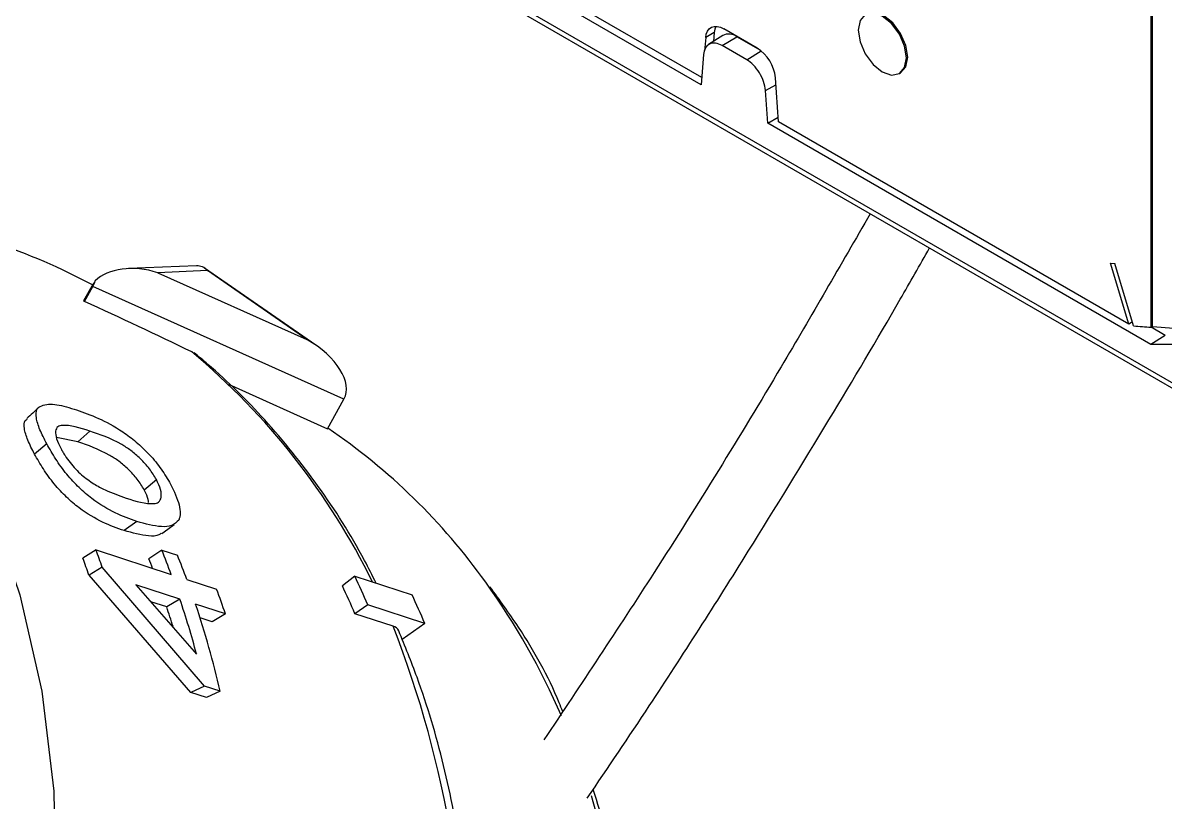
# Model space of a CAD drawing. Extents: x 150 to 4150, y 50 to 2920.
# Drawn here: x 3420.9 to 3504.5, y 1346 to 1403 of the extents above; entities that cross this region are included whole.
import ezdxf

# ---------------------------------------------------------------- set-up
doc = ezdxf.new("R2010")
doc.units = 0
doc.header["$LTSCALE"] = 10
doc.linetypes.add('SLD-KATı', pattern=[0])
doc.layers.get('0').update_dxf_attribs({"linetype": 'CONTINUOUS'})

msp = doc.modelspace()

# ---------------------------------------------------------------- linework, layer by layer
at = {"color": 7, "linetype": 'SLD-KATı'}
for p, q in [((3503.49, 1380.775), (3503.49, 1476.081)), ((3503.579, 1380.826), (3503.579, 1476.132)), ((3425.097, 1422.848), (3520.895, 1367.546)), ((3425.33, 1422.333), (3521.128, 1367.03)), ((3470.557, 1398.516), (3442.531, 1414.695)), ((3470.599, 1399.044), (3445.029, 1413.805)), ((3471.507, 1402.327), (3470.888, 1401.97)), ((3472.14, 1402.118), (3471.104, 1401.459)), ((3471.507, 1402.327), (3471.456, 1401.683)), ((3472.103, 1401.378), (3473.164, 1402.034)), ((3474.667, 1401.186), (3472.209, 1402.605)), ((3474.884, 1401.041), (3473.164, 1402.034)), ((3470.888, 1401.97), (3470.812, 1401.004)), ((3473.889, 1400.348), (3472.103, 1401.378)), ((3470.732, 1400.719), (3470.557, 1398.516)), ((3476.223, 1395.798), (3475.988, 1399.026)), ((3485.065, 1399.334), (3485.153, 1399.385)), ((3475.436, 1395.7), (3475.261, 1398.104)), ((3475.436, 1395.7), (3476.198, 1396.142)), ((3503.462, 1379.521), (3475.436, 1395.7)), ((3501.848, 1381.005), (3476.223, 1395.798)), ((3500.516, 1385.463), (3500.843, 1385.432)), ((3501.848, 1381.005), (3500.516, 1385.463)), ((3502.202, 1380.879), (3500.843, 1385.432)), ((3433.621, 1385.27), (3428.642, 1385.062)), ((3434.417, 1384.913), (3430.786, 1384.762)), ((3430.786, 1384.762), (3441.703, 1379.873)), ((3442.343, 1379.474), (3434.209, 1385.099)), ((3441.703, 1379.873), (3434.417, 1384.913)), ((3425.961, 1383.789), (3425.356, 1382.705)), ((3425.418, 1382.661), (3426.023, 1383.746)), ((3444.416, 1375.51), (3426.023, 1383.746)), ((3502.118, 1381.161), (3501.848, 1381.005)), ((3504.515, 1380.18), (3503.483, 1380.776)), ((3503.579, 1380.826), (3503.49, 1380.775)), ((3504.515, 1380.18), (3503.462, 1379.521)), ((3435.952, 1376.597), (3443.21, 1373.347)), ((3443.21, 1373.347), (3444.416, 1375.51)), ((3424.946, 1372.378), (3425.815, 1373.173)), ((3422.664, 1372.241), (3421.769, 1371.491)), ((3424.946, 1372.378), (3423.372, 1372.711)), ((3429.793, 1368.878), (3430.688, 1369.628)), ((3429.255, 1366.562), (3428.322, 1365.89)), ((3426.268, 1364.478), (3425.308, 1363.872)), ((3426.268, 1364.478), (3431.77, 1362.687)), ((3431.08, 1364.464), (3430.134, 1363.825)), ((3431.08, 1364.464), (3432.227, 1364.091)), ((3426.721, 1363.215), (3425.754, 1362.632)), ((3434.206, 1354.515), (3426.721, 1363.215)), ((3433.201, 1354.059), (3425.754, 1362.632)), ((3432.411, 1360.878), (3429.19, 1361.926)), ((3429.19, 1361.926), (3433.623, 1356.86)), ((3432.917, 1362.313), (3435.095, 1361.604)), ((3445.216, 1362.552), (3444.295, 1361.854)), ((3445.216, 1362.552), (3449.394, 1361.191)), ((3431.439, 1360.305), (3430.278, 1360.683)), ((3432.411, 1360.878), (3431.439, 1360.305)), ((3435.735, 1359.795), (3433.557, 1360.504)), ((3446.157, 1360.463), (3445.218, 1359.804)), ((3450.334, 1359.103), (3446.157, 1360.463)), ((3434.764, 1359.222), (3433.884, 1359.509)), ((3435.735, 1359.795), (3434.764, 1359.222)), ((3448.003, 1358.897), (3445.218, 1359.804)), ((3450.334, 1359.103), (3448.671, 1357.935)), ((3434.206, 1354.515), (3433.201, 1354.059)), ((3435.352, 1354.141), (3434.206, 1354.515)), ((3434.348, 1353.686), (3433.201, 1354.059)), ((3435.352, 1354.141), (3434.348, 1353.686))]:
    msp.add_line(p, q, dxfattribs=at)
at = {"color": 8, "linetype": 'SLD-KATı'}
for p, q in [((3473.889, 1400.348), (3474.94, 1400.996)), ((3475.261, 1398.104), (3476.025, 1398.518))]:
    msp.add_line(p, q, dxfattribs=at)
at = {"color": 7, "linetype": 'SLD-KATı', "flags": 128}
for points in [[(3482.047, 1402.519), (3482.182, 1401.66), (3482.565, 1400.777), (3483.139, 1400.003), (3483.815, 1399.457), (3484.492, 1399.222), (3485.065, 1399.334), (3485.448, 1399.775), (3485.583, 1400.478), (3485.448, 1401.337), (3485.065, 1402.221), (3484.492, 1402.994), (3483.815, 1403.54), (3483.139, 1403.775), (3482.565, 1403.664), (3482.182, 1403.223), (3482.047, 1402.519)], [(3485.153, 1399.385), (3485.153, 1399.385), (3485.537, 1399.826), (3485.671, 1400.529), (3485.537, 1401.388), (3485.153, 1402.272), (3484.58, 1403.045), (3483.903, 1403.591), (3483.227, 1403.826), (3482.654, 1403.715)], [(3470.888, 1401.97), (3470.932, 1402.224), (3471.02, 1402.438), (3471.149, 1402.605), (3471.314, 1402.72), (3471.509, 1402.779), (3471.729, 1402.779), (3471.965, 1402.72), (3472.209, 1402.605)], [(3471.634, 1402.786), (3471.551, 1402.581), (3471.507, 1402.327)], [(3431.072, 1365.67), (3431.531, 1366.011), (3431.989, 1366.352)]]:
    msp.add_lwpolyline(points, dxfattribs=at)
at = {"color": 8, "linetype": 'SLD-KATı', "flags": 128}
for points in [[(3390.076, 1396.291), (3392.012, 1395.543), (3397.617, 1392.738), (3402.826, 1389.135), (3407.568, 1384.783), (3411.779, 1379.74), (3415.403, 1374.075), (3418.391, 1367.864), (3420.701, 1361.191), (3422.303, 1354.147), (3423.175, 1346.827), (3423.305, 1339.329), (3422.691, 1331.756), (3421.343, 1324.209), (3419.277, 1316.791), (3416.523, 1309.602), (3413.116, 1302.739), (3409.104, 1296.294), (3404.54, 1290.356), (3399.487, 1285.005), (3394.012, 1280.312), (3388.19, 1276.341), (3382.099, 1273.147), (3375.822, 1270.771), (3369.444, 1269.247), (3363.05, 1268.595), (3356.728, 1268.823), (3350.562, 1269.929), (3347.812, 1270.726)], [(3421.716, 1259.936), (3422.908, 1260.35), (3428.881, 1262.942), (3434.64, 1266.32), (3440.104, 1270.438), (3445.195, 1275.238), (3449.842, 1280.651), (3453.981, 1286.603), (3457.552, 1293.009), (3460.506, 1299.78), (3462.801, 1306.82), (3464.406, 1314.031), (3465.297, 1321.312), (3465.462, 1328.56), (3464.899, 1335.673), (3463.616, 1342.552), (3462.519, 1346.489)]]:
    msp.add_lwpolyline(points, dxfattribs=at)
at = {"color": 7, "linetype": 'SLD-KATı'}
for centre, radius, start, end in [((3507.127, 1418.647), 37.987, 264.64051, 338.30518), ((3472.586, 1401.269), 0.959, 52.89956, 117.69854), ((3473.089, 1398.737), 2.913, 5.689, 57.19914), ((3405.227, 1345.38), 43.738, 61.63582, 71.9514), ((3398.993, 1345.519), 45.583, 54.56983, 54.66504), ((3506.874, 1431.057), 50.395, 264.6807, 266.15006), ((3417.592, 1335.558), 45.7, 35.52495, 55.87109), ((3366.577, 1342.336), 63.665, 19.14475, 20.35249), ((3373.047, 1340.905), 62.633, 20.35104, 22.0953), ((3366.723, 1342.139), 62.486, 19.14475, 20.35249), ((3373.487, 1340.826), 61.137, 21.39616, 22.09755), ((3374.193, 1340.531), 62.633, 20.35104, 22.0953), ((3390.454, 1336.645), 60.581, 23.15157, 25.31807), ((3375.233, 1339.4), 63.848, 18.62903, 20.3511), ((3390.547, 1336.427), 59.459, 23.15157, 25.31807), ((3394.632, 1335.284), 60.581, 23.15157, 25.31807), ((3371.037, 1339.942), 63.742, 17.27558, 18.63003), ((3370.08, 1339.878), 65.773, 14.96326, 18.61945), ((3370.514, 1339.286), 66.518, 12.90476, 18.6019), ((3377.401, 1331.132), 75.866, 332.89147, 21.46736), ((3447.867, 1358.292), 0.62, 25.8728, 77.26835)]:
    msp.add_arc(centre, radius, start, end, dxfattribs=at)
at = {"color": 8, "linetype": 'SLD-KATı'}
for centre, radius, start, end in [((3400.098, 1339.298), 51.719, 26.20068, 50.08548), ((3411.893, 1331.321), 52.801, 23.44984, 35.67418)]:
    msp.add_arc(centre, radius, start, end, dxfattribs=at)
at = {"color": 7, "linetype": 'SLD-KATı'}
for centre, major_axis, ratio, start_param, end_param in [((3429.58, 1382.599), (3.818, -0.733), 0.617227, 1.369759, 2.755839), ((3433.211, 1382.75), (0.719, 2.483), 0.600325, 5.916126, 6.481744), ((3427.789, 1382.524), (0.474, 2.472), 0.865132, 1.021499, 1.206216), ((3424.194, 1385.011), (0.474, 2.472), 0.865132, 4.347808, 4.532525), ((3391.984, 1326.016), (135.615, -57.249), 0.443631, 1.451942, 1.511173), ((3440.497, 1377.711), (3.916, -2.206), 0.550947, 0.002479, 1.573275)]:
    msp.add_ellipse(centre, major_axis=major_axis, ratio=ratio, start_param=start_param, end_param=end_param, dxfattribs=at)
for points in [[(3503.462, 1538.176), (3506.702, 1534.456), (3513.183, 1527.016), (3521.9, 1514.462), (3529.649, 1501.212), (3536.209, 1487.423), (3541.462, 1473.412), (3545.293, 1459.463), (3547.623, 1445.866), (3548.406, 1432.903), (3547.623, 1420.843), (3545.293, 1409.938), (3541.462, 1400.411), (3536.209, 1392.465), (3529.649, 1386.25), (3521.9, 1381.946), (3513.183, 1379.458), (3506.702, 1379.5), (3503.462, 1379.521)], [(3472.103, 1401.378), (3471.933, 1401.456), (3471.592, 1401.61), (3471.154, 1401.533), (3470.831, 1401.244), (3470.765, 1400.894), (3470.732, 1400.719)], [(3475.261, 1398.104), (3475.228, 1398.317), (3475.162, 1398.744), (3474.839, 1399.406), (3474.401, 1399.989), (3474.06, 1400.228), (3473.889, 1400.348)]]:
    msp.add_open_spline(points, degree=3, dxfattribs=at)
for points, knots in [([(3482.928, 1389.083), (3480.769, 1385.335), (3475.638, 1376.429), (3467.692, 1363.565), (3461.756, 1354.646), (3459.052, 1350.582)], [0, 0, 0, 0, 0.283459, 0.673515, 1, 1, 1, 1]), ([(3462.224, 1346.312), (3463.741, 1348.554), (3467.749, 1354.478), (3473.632, 1363.722), (3479.74, 1373.66), (3484.147, 1381.078), (3486.558, 1385.32), (3487.271, 1386.576)], [0, 0, 0, 0, 0.173316, 0.457826, 0.695115, 0.909792, 1, 1, 1, 1]), ([(3446.772, 1362.045), (3446.493, 1362.603), (3445.244, 1365.099), (3442.613, 1369.206), (3438.768, 1374.008), (3435.596, 1377.116), (3433.785, 1378.625), (3433.447, 1378.907)], [0, 0, 0, 0, 0.083541, 0.373683, 0.663636, 0.937145, 1, 1, 1, 1]), ([(3422.073, 1374.903), (3421.927, 1374.766), (3421.635, 1374.494), (3421.343, 1374.221), (3421.197, 1374.085)], [0, 0, 0, 0, 0.500004, 1, 1, 1, 1]), ([(3422.664, 1372.241), (3422.483, 1372.594), (3422.122, 1373.301), (3421.849, 1374.188), (3421.888, 1374.806), (3422.401, 1375.14), (3423.344, 1375.188), (3424.344, 1374.879), (3424.844, 1374.724)], [0, 0, 0, 0, 0.126499, 0.252548, 0.377658, 0.502458, 0.751109, 1, 1, 1, 1]), ([(3424.844, 1374.724), (3425.361, 1374.542), (3426.395, 1374.177), (3427.898, 1373.379), (3429.211, 1372.407), (3430.206, 1371.468), (3431.086, 1370.381), (3431.508, 1369.655), (3431.72, 1369.292)], [0, 0, 0, 0, 0.248905, 0.497483, 0.622312, 0.747532, 0.873476, 1, 1, 1, 1]), ([(3421.769, 1371.491), (3421.591, 1371.839), (3421.235, 1372.535), (3420.984, 1373.392), (3420.989, 1373.914), (3421.172, 1374.025), (3421.225, 1374.057)], [0, 0, 0, 0, 0.2937362, 0.5871777, 0.8800602, 1, 1, 1, 1]), ([(3425.815, 1373.173), (3425.089, 1373.401), (3424.18, 1373.686), (3423.434, 1373.528), (3423.279, 1373.193), (3423.332, 1372.648), (3423.58, 1372.141), (3423.705, 1371.887)], [0, 0, 0, 0, 0.497951, 0.622754, 0.747957, 0.873668, 1, 1, 1, 1]), ([(3430.688, 1369.628), (3430.528, 1369.892), (3430.207, 1370.421), (3429.519, 1371.166), (3428.81, 1371.786), (3427.477, 1372.61), (3426.554, 1372.923), (3425.815, 1373.173)], [0, 0, 0, 0, 0.126234, 0.25197, 0.377155, 0.50198, 1, 1, 1, 1]), ([(3429.255, 1366.562), (3428.74, 1366.747), (3427.711, 1367.117), (3426.265, 1367.96), (3425.033, 1369.003), (3424.109, 1370.002), (3423.287, 1371.14), (3422.872, 1371.873), (3422.664, 1372.241)], [0, 0, 0, 0, 0.24892, 0.497499, 0.622366, 0.74757, 0.873484, 1, 1, 1, 1]), ([(3429.793, 1368.878), (3429.635, 1369.138), (3429.319, 1369.659), (3428.636, 1370.392), (3427.933, 1371.002), (3426.606, 1371.817), (3425.684, 1372.129), (3424.946, 1372.378)], [0, 0, 0, 0, 0.124625, 0.249362, 0.374292, 0.499469, 1, 1, 1, 1]), ([(3428.322, 1365.89), (3427.808, 1366.075), (3426.78, 1366.444), (3425.339, 1367.278), (3424.113, 1368.306), (3423.197, 1369.289), (3422.382, 1370.409), (3421.973, 1371.13), (3421.769, 1371.491)], [0, 0, 0, 0, 0.250528, 0.500421, 0.625483, 0.750234, 0.874984, 1, 1, 1, 1]), ([(3423.705, 1371.887), (3423.751, 1371.803), (3423.843, 1371.637), (3424.056, 1371.296), (3424.362, 1370.869), (3424.776, 1370.384), (3425.064, 1370.108), (3425.208, 1369.971)], [0, 0, 0, 0, 0.125755, 0.251386, 0.501746, 0.751283, 1, 1, 1, 1]), ([(3425.208, 1369.971), (3425.508, 1369.74), (3426.11, 1369.279), (3427.207, 1368.722), (3427.961, 1368.452), (3428.463, 1368.272)], [0, 0, 0, 0, 0.249911, 0.500007, 1, 1, 1, 1]), ([(3428.463, 1368.272), (3429.188, 1368.048), (3430.093, 1367.768), (3430.89, 1367.939), (3431.061, 1368.31), (3431.05, 1368.864), (3430.809, 1369.373), (3430.688, 1369.628)], [0, 0, 0, 0, 0.497974, 0.622797, 0.74799, 0.873719, 1, 1, 1, 1]), ([(3430.103, 1367.945), (3430.103, 1368.015), (3430.106, 1368.258), (3429.924, 1368.619), (3429.793, 1368.878)], [0, 0, 0, 0, 0.284433, 1, 1, 1, 1]), ([(3431.72, 1369.292), (3431.976, 1368.759), (3432.36, 1367.961), (3432.435, 1367.229), (3432.405, 1366.877), (3432.352, 1366.737), (3432.325, 1366.667)], [0, 0, 0, 0, 0.500317, 0.750428, 0.875333, 1, 1, 1, 1]), ([(3432.325, 1366.667), (3432.166, 1366.511), (3431.847, 1366.2), (3430.809, 1366.132), (3429.877, 1366.39), (3429.255, 1366.562)], [0, 0, 0, 0, 0.250377, 0.500477, 1, 1, 1, 1]), ([(3431.04, 1365.709), (3430.985, 1365.664), (3430.761, 1365.48), (3429.861, 1365.48), (3428.938, 1365.726), (3428.322, 1365.89)], [0, 0, 0, 0, 0.096147, 0.397453, 1, 1, 1, 1]), ([(3460.422, 1352.664), (3460.339, 1352.873), (3459.468, 1355.076), (3457.718, 1358.183), (3455.807, 1360.813), (3455.099, 1361.787)], [0, 0, 0, 0, 0.061926, 0.65264, 1, 1, 1, 1]), ([(3445.413, 1296.491), (3445.962, 1297.644), (3447.542, 1300.97), (3449.711, 1306.697), (3451.696, 1313.674), (3453.036, 1320.781), (3453.724, 1327.926), (3453.748, 1335.027), (3453.109, 1342), (3451.803, 1348.753), (3450.172, 1354.266), (3448.883, 1357.436), (3448.425, 1358.562)], [0, 0, 0, 0, 0.058445, 0.168485, 0.278574, 0.388677, 0.498794, 0.608924, 0.719059, 0.829187, 0.939288, 1, 1, 1, 1]), ([(3422.184, 1260.013), (3423.492, 1260.45), (3426.739, 1261.533), (3431.754, 1264.106), (3437.164, 1267.578), (3442.273, 1271.731), (3447.02, 1276.475), (3451.345, 1281.761), (3455.193, 1287.519), (3458.514, 1293.675), (3461.267, 1300.152), (3463.416, 1306.869), (3464.936, 1313.74), (3465.804, 1320.678), (3466.015, 1327.6), (3465.545, 1334.408), (3464.487, 1340.927), (3463.257, 1344.99), (3462.661, 1346.963)], [0, 0, 0, 0, 0.043022, 0.106763, 0.170608, 0.234535, 0.298523, 0.362552, 0.42661, 0.490685, 0.554773, 0.61887, 0.682978, 0.747095, 0.81122, 0.875351, 0.93948, 1, 1, 1, 1])]:
    msp.add_open_spline(points, degree=3, knots=knots, dxfattribs=at)

doc.saveas('drawing.dxf')
